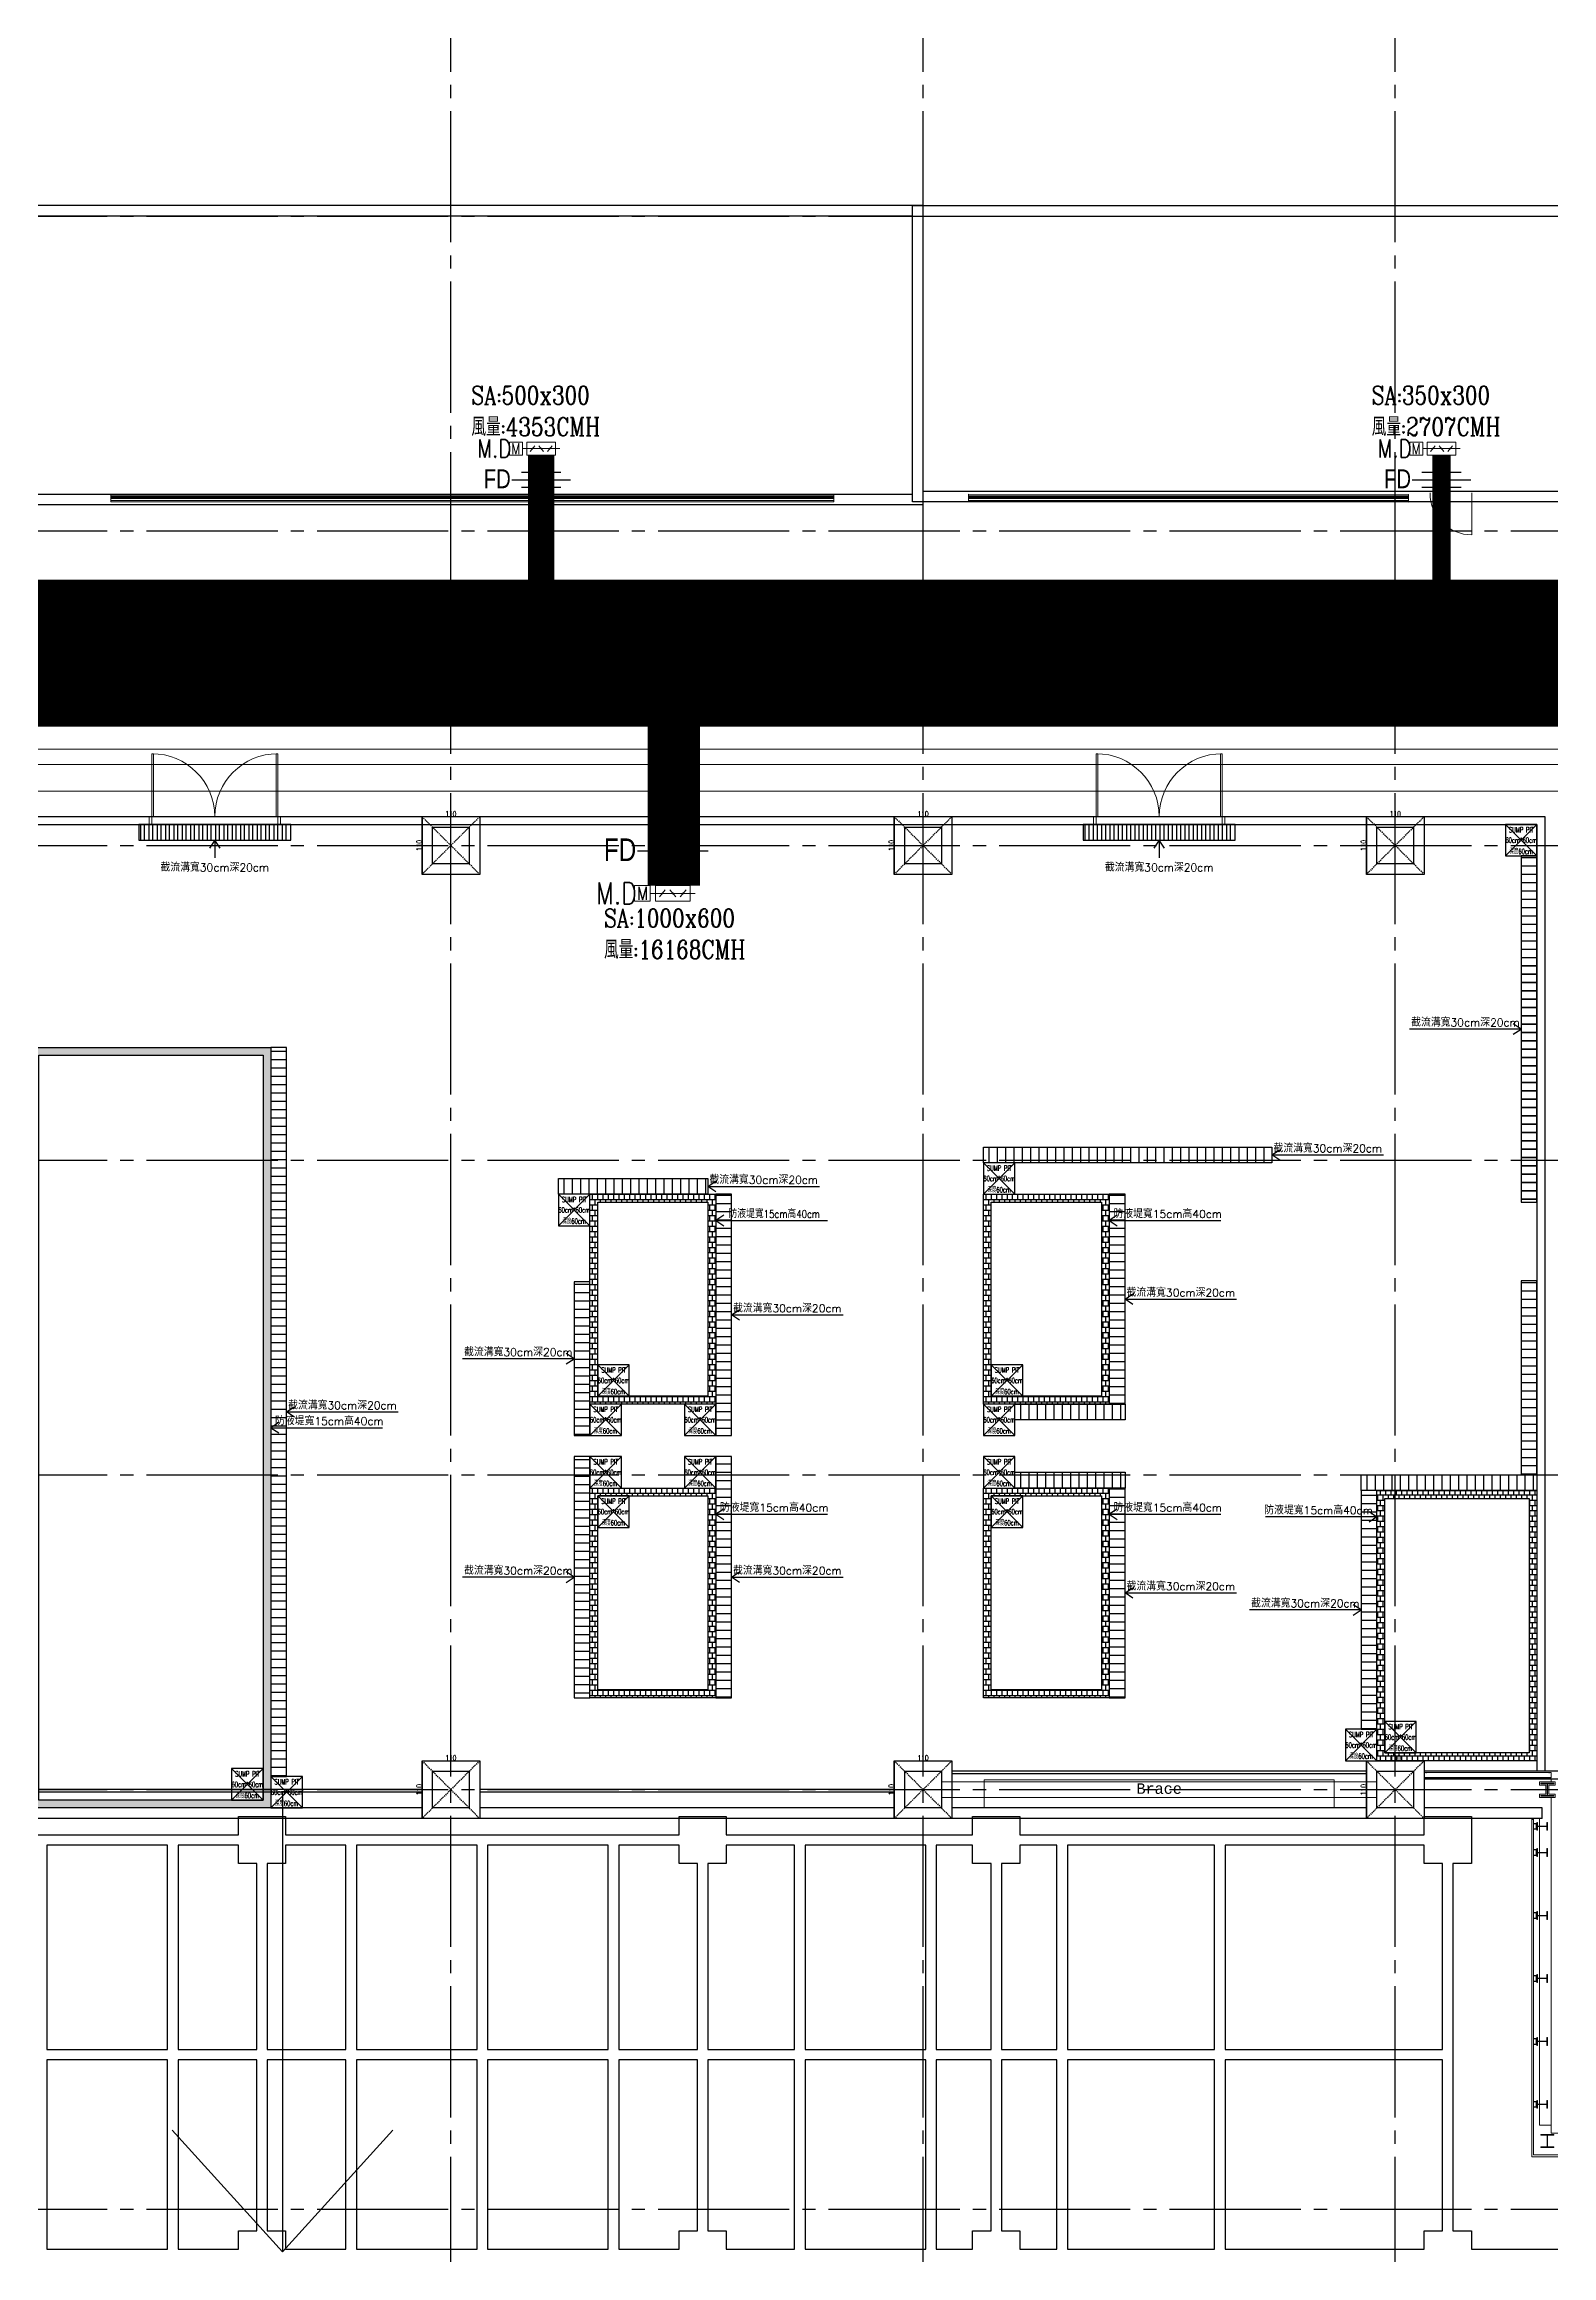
# Model space of a CAD drawing. Extents: x -18489 to 195597, y -1599 to 112111.
# Drawn here: x 5585 to 8458, y 10661 to 14878 of the extents above; entities that cross this region are included whole.
import ezdxf
from ezdxf.enums import TextEntityAlignment as Align

# ---------------------------------------------------------------- set-up
doc = ezdxf.new("R2010")
doc.units = 0
doc.header["$LTSCALE"] = 100
doc.linetypes.add('X-N-FAB-L10$0$COL-CEN-LIN', pattern=[3.25, 2.5, -0.25, 0.25, -0.25])
doc.linetypes.add('X-N-FAB-L10$0$HIDDEN', pattern=[0.375, 0.25, -0.125])
for name, color, linetype, lineweight in [('188K-SM-03-F10-MECH-EQ-Y2257103$0$0-AHU-SA', 5, 'Continuous', 0), ('188K-SM-03-F10-MECH-EQ-Y2257103$0$0-CHR', 3, 'Continuous', 0), ('188K-SM-03-F10-MECH-EQ-Y2257103$0$0-CHS', 4, 'Continuous', 0), ('188K-SM-03-F10-MECH-EQ-Y2257103$0$M-HVAC-CMDUCT', 7, 'Continuous', 0), ('X-N-FAB-L10$0$ARC', 8, 'Continuous', 0), ('X-N-FAB-L10$0$STEEL1', 8, 'Continuous', 0)]:
    doc.layers.add(name, color=color, linetype=linetype, lineweight=lineweight)
for name, color, linetype in [('188K-SM-03-F10-MECH-EQ-Y2257103$0$07.AC_2(風管)$0$AC_05_風管_TXT', 2, 'Continuous'), ('188K-SM-03-F10-MECH-EQ-Y2257103$0$07.AC_2(風管)$0$AC_05_風管_風路閥件', 7, 'Continuous'), ('188K-SM-03-F10-MECH-EQ-Y2257103$0$M-DETL-03', 3, 'Continuous'), ('188K-SM-03-F10-MECH-EQ-Y2257103$0$WALL-庫板牆', 6, 'Continuous'), ('X-N-FAB-L10$0$00-Dike', 8, 'Continuous'), ('X-N-FAB-L10$0$00-SUMP PIT', 8, 'Continuous'), ('X-N-FAB-L10$0$00-截流溝', 8, 'Continuous'), ('X-N-FAB-L10$0$08', 8, 'Continuous'), ('X-N-FAB-L10$0$200K新增範圍', 8, 'Continuous'), ('X-N-FAB-L10$0$A-WALL-IN', 8, 'Continuous'), ('X-N-FAB-L10$0$BEAM', 8, 'Continuous'), ('X-N-FAB-L10$0$BLOCK', 8, 'Continuous'), ('X-N-FAB-L10$0$CCL', 8, 'X-N-FAB-L10$0$COL-CEN-LIN'), ('X-N-FAB-L10$0$COL', 8, 'Continuous'), ('X-N-FAB-L10$0$COL-S', 8, 'Continuous'), ('X-N-FAB-L10$0$DOOR', 8, 'Continuous'), ('X-N-FAB-L10$0$DRAIN', 8, 'Continuous'), ('X-N-FAB-L10$0$TXT', 8, 'Continuous'), ('X-N-FAB-L10$0$TXT-C', 8, 'Continuous'), ('X-N-FAB-L10$0$TXT-CODE', 8, 'Continuous'), ('X-N-FAB-L10$0$WALL-P', 8, 'Continuous'), ('X-N-FAB-L10$0$WALL-RC', 8, 'Continuous'), ('X-S-FAB-L10$0$0-DIM-TXT', 8, 'Continuous'), ('X-S-FAB-L10$0$Steel Frame-188K', 8, 'Continuous')]:
    doc.layers.add(name, color=color, linetype=linetype)
doc.styles.add('188K-SM-03-F10-MECH-EQ-Y2257103$0$07.AC_2(風管)$0$CHINA2', font='c2.shx', dxfattribs={"width": 0.8, "bigfont": 'china2.shx'})
doc.styles.add('188K-SM-03-F10-MECH-EQ-Y2257103$0$AA-TXT', font='simplex.shx', dxfattribs={"bigfont": 'china.shx'})
doc.styles.add('188K-SM-03-F10-MECH-EQ-Y2257103$0$STDTEXT', font='complex.shx', dxfattribs={"bigfont": 'chineset.shx'})
doc.styles.add('X-N-FAB-L10$0$ATS', font='monotxt.shx', dxfattribs={"bigfont": 'BIGFONT.shx'})
doc.styles.add('X-N-FAB-L10$0$CHINA', font='simplex.shx', dxfattribs={"width": 0.75, "bigfont": 'chineset.shx'})
doc.styles.add('X-N-FAB-L10$0$DIM', font='simplex.shx', dxfattribs={"width": 0.67, "bigfont": 'chineset.shx'})
doc.styles.add('X-N-FAB-L10$0$STANDARD', font='SIMPLEX', dxfattribs={"bigfont": 'BIGFONT'})
doc.styles.add('X-S-FAB-L10$0$CHINA', font='simplex.shx', dxfattribs={"width": 0.75, "bigfont": 'chineset.shx'})
doc.styles.add('X-S-FAB-L10$0$Standard', font='', dxfattribs={"width": 0.8})
doc.styles.add('X-S-FAB-L10$0$TG_NOTE_TEXT', font='simplex.shx', dxfattribs={"width": 0.75, "bigfont": 'chineset.shx'})
doc.styles.get('X-S-FAB-L10$0$Standard').set_extended_font_data('Microsoft JhengHei')
doc.dimstyles.new('X-N-FAB-L10$0$JJP_005_defpoint', dxfattribs={"dimtxt": 20, "dimasz": 0.5, "dimexe": 0.5, "dimexo": 0.5, "dimgap": 0.5, "dimtad": 1, "dimdsep": 46, "dimtxsty": 'X-N-FAB-L10$0$DIM', "dimblk": 'X-N-FAB-L10$0$_None', "dimcen": 10, "dimclrd": 256, "dimclre": 256, "dimclrt": 256, "dimadec": 0, "dimazin": 0, "dimtfac": 1, "dimtix": 1, "dimtmove": 2, "dimatfit": 3, "dimldrblk": 'X-N-FAB-L10$0$_None', "dimfxl": 0.5, "dimtolj": 1, "dimtzin": 0, "dimarcsym": 0})

# ---------------------------------------------------------------- blocks, each defined once
blk = doc.blocks.new('X-S-FAB-L10')
at = {"layer": 'X-S-FAB-L10$0$Steel Frame-188K'}
blk.add_lwpolyline([(5205, 11464), (5955, 11464), (5955, 11499), (6045, 11499), (6045, 11464), (6795, 11464), (6795, 11499), (6885, 11499), (6885, 11464), (7354.516, 11464), (7354.516, 11499), (7444.516, 11499), (7444.516, 11464), (8215, 11464), (8215, 11499), (8305, 11499), (8305, 11409), (8270, 11409), (8270, 10708.606), (8305, 10708.606), (8305, 10673.606), (9315, 10673.606)], dxfattribs=at)
for points in [[(5820, 11444), (5590, 11444), (5590, 11054.706), (5820, 11054.706)], [(5990, 11409), (5955, 11409), (5955, 11444), (5840, 11444), (5840, 11054.706), (5990, 11054.706)], [(6160, 11444), (6045, 11444), (6045, 11409), (6010, 11409), (6010, 11054.706), (6160, 11054.706)], [(6410, 11444), (6180, 11444), (6180, 11054.706), (6410, 11054.706)], [(6660, 11444), (6430, 11444), (6430, 11054.706), (6660, 11054.706)], [(6830, 11409), (6795, 11409), (6795, 11444), (6680, 11444), (6680, 11054.706), (6830, 11054.706)], [(7014.989, 11444), (6885, 11444), (6885, 11409), (6850, 11409), (6850, 11054.706), (7014.989, 11054.706)], [(7264.989, 11444), (7034.989, 11444), (7034.989, 11054.706), (7264.989, 11054.706)], [(7389.516, 11409), (7354.516, 11409), (7354.516, 11444), (7284.989, 11444), (7284.989, 11054.706), (7389.516, 11054.706)], [(7514.989, 11444), (7444.516, 11444), (7444.516, 11409), (7409.516, 11409), (7409.516, 11054.706), (7514.989, 11054.706)], [(7815.632, 11444), (7534.989, 11444), (7534.989, 11054.706), (7815.632, 11054.706)], [(8250, 11409), (8215, 11409), (8215, 11444), (7835.632, 11444), (7835.632, 11054.706), (8250, 11054.706)], [(5820, 11034.706), (5590, 11034.706), (5590, 10673.606), (5820, 10673.606)], [(5990, 11034.706), (5840, 11034.706), (5840, 10673.606), (5955, 10673.606), (5955, 10708.606), (5990, 10708.606)], [(6160, 11034.706), (6010, 11034.706), (6010, 10708.606), (6045, 10708.606), (6045, 10673.606), (6160, 10673.606)], [(6410, 11034.706), (6180, 11034.706), (6180, 10673.606), (6410, 10673.606)], [(6660, 11034.706), (6430, 11034.706), (6430, 10673.606), (6660, 10673.606)], [(6830, 11034.706), (6680, 11034.706), (6680, 10673.606), (6795, 10673.606), (6795, 10708.606), (6830, 10708.606)], [(7014.989, 11034.706), (6850, 11034.706), (6850, 10708.606), (6885, 10708.606), (6885, 10673.606), (7014.989, 10673.606)], [(7264.989, 11034.706), (7034.989, 11034.706), (7034.989, 10673.606), (7264.989, 10673.606)], [(7389.516, 11034.706), (7284.989, 11034.706), (7284.989, 10673.606), (7354.516, 10673.606), (7354.516, 10708.606), (7389.516, 10708.606)], [(7514.989, 11034.706), (7409.516, 11034.706), (7409.516, 10708.606), (7444.516, 10708.606), (7444.516, 10673.606), (7514.989, 10673.606)], [(7815.632, 11034.706), (7534.989, 11034.706), (7534.989, 10673.606), (7815.632, 10673.606)], [(8250, 11034.706), (7835.632, 11034.706), (7835.632, 10673.606), (8215, 10673.606), (8215, 10708.606), (8250, 10708.606)]]:
    blk.add_lwpolyline(points, close=True, dxfattribs=at)
at = {"style": 'X-S-FAB-L10$0$TG_NOTE_TEXT', "width": 0.5, "flags": 1}
for p in [(7463.301, 9020), (18268.251, 8649), (11197.77, 4800.167), (16485.801, 4800.167), (25420.27, 2635), (13360, 320.001, 0), (7463.301, -33.333)]:
    blk.add_attdef('WH', text='', height=20, dxfattribs=at).set_placement(p, align=Align.BOTTOM_LEFT)
at = {"width": 0.5}
for style, p in [('X-S-FAB-L10$0$TG_NOTE_TEXT', (7585, 9020)), ('X-S-FAB-L10$0$TG_NOTE_TEXT', (18389.95, 8649)), ('X-S-FAB-L10$0$TG_NOTE_TEXT', (11117.5, 4813.5)), ('X-S-FAB-L10$0$TG_NOTE_TEXT', (16607.5, 4813.5)), ('X-S-FAB-L10$0$TG_NOTE_TEXT', (25350, 2635)), ('X-S-FAB-L10$0$Standard', (13129.375, 325.001, 0)), ('X-S-FAB-L10$0$TG_NOTE_TEXT', (7585, -20))]:
    blk.add_attdef('DESC', text='', height=10, dxfattribs=dict(at, style=style)).set_placement(p, align=Align.BOTTOM_LEFT)
for tag, style, p in [('TYPE', 'X-S-FAB-L10$0$TG_NOTE_TEXT', (7619.286, 9020)), ('NO', 'X-S-FAB-L10$0$TG_NOTE_TEXT', (7650.095, 9020)), ('TYPE', 'X-S-FAB-L10$0$TG_NOTE_TEXT', (18424.236, 8649)), ('NO', 'X-S-FAB-L10$0$TG_NOTE_TEXT', (18455.045, 8649)), ('NO', 'X-S-FAB-L10$0$TG_NOTE_TEXT', (11088.595, 4813.5)), ('TYPE', 'X-S-FAB-L10$0$TG_NOTE_TEXT', (11151.786, 4813.5)), ('TYPE', 'X-S-FAB-L10$0$TG_NOTE_TEXT', (16641.786, 4813.5)), ('NO', 'X-S-FAB-L10$0$TG_NOTE_TEXT', (16672.595, 4813.5)), ('NO', 'X-S-FAB-L10$0$TG_NOTE_TEXT', (25313, 2635)), ('TYPE', 'X-S-FAB-L10$0$TG_NOTE_TEXT', (25350, 2635)), ('NO', 'X-S-FAB-L10$0$Standard', (13100, 320.001, 0)), ('TYPE', 'X-S-FAB-L10$0$Standard', (13129.375, 320.001, 0)), ('TYPE', 'X-S-FAB-L10$0$TG_NOTE_TEXT', (7619.286, -20)), ('NO', 'X-S-FAB-L10$0$TG_NOTE_TEXT', (7650.095, -20))]:
    blk.add_attdef(tag, text='', height=10, dxfattribs=dict(at, style=style)).set_placement(p, align=Align.BOTTOM_RIGHT)
at = {"style": 'X-S-FAB-L10$0$TG_NOTE_TEXT', "width": 0.5, "flags": 1}
for rotation, p in [(180, (43, 7480)), (180, (943, 7480)), (90, (24310, 3717.77)), (270, (17080, 1711.699))]:
    blk.add_attdef('WH', text='', height=20, rotation=rotation, dxfattribs=at).set_placement(p, align=Align.BOTTOM_LEFT)
at = {"width": 0.5}
for rotation, style, p in [(180, 'X-S-FAB-L10$0$Standard', (317.625, 7480)), (180, 'X-S-FAB-L10$0$Standard', (1217.625, 7480)), (90, 'X-S-FAB-L10$0$TG_NOTE_TEXT', (24310, 3647.5)), (270, 'X-S-FAB-L10$0$TG_NOTE_TEXT', (17080, 1605))]:
    blk.add_attdef('DESC', text='', height=10, rotation=rotation, dxfattribs=dict(at, style=style)).set_placement(p, align=Align.BOTTOM_LEFT)
for tag, rotation, style, p in [('TYPE', 180, 'X-S-FAB-L10$0$Standard', (317.625, 7480)), ('NO', 180, 'X-S-FAB-L10$0$Standard', (347, 7480)), ('TYPE', 180, 'X-S-FAB-L10$0$Standard', (1217.625, 7480)), ('NO', 180, 'X-S-FAB-L10$0$Standard', (1247, 7480)), ('TYPE', 90, 'X-S-FAB-L10$0$TG_NOTE_TEXT', (24310, 3647.5)), ('NO', 90, 'X-S-FAB-L10$0$TG_NOTE_TEXT', (24310, 3610.5)), ('TYPE', 270, 'X-S-FAB-L10$0$TG_NOTE_TEXT', (17080, 1605)), ('NO', 270, 'X-S-FAB-L10$0$TG_NOTE_TEXT', (17080, 1573))]:
    blk.add_attdef(tag, text='', height=10, rotation=rotation, dxfattribs=dict(at, style=style)).set_placement(p, align=Align.BOTTOM_RIGHT)
at = {"layer": 'X-S-FAB-L10$0$0-DIM-TXT', "style": 'X-S-FAB-L10$0$CHINA', "width": 0.75}
for p in [(667.414, 7855.1, -2689.4), (22627.353, 6728.814), (25644.722, 6728.814), (24778.787, 5569.051), (1118.252, 4980), (417.801, 4594.623), (23874.84, 4355), (22927.43, 4330.122), (23749.869, 3901.367), (417.801, 3765.236), (1118.252, 3730), (417.801, 3115.79), (536.882, 2227.832), (16908.994, 1782.652), (888.445, 880.466), (16977.43, 750), (18878.841, 750), (25641.221, 553.233), (21364.03, 526.894)]:
    blk.add_attdef('HIG', text='', height=80, dxfattribs=at).set_placement(p, align=Align.MIDDLE_LEFT)
blk = doc.blocks.new('188K-SM-03-F10-MECH-EQ-Y2257103$0$A$Cba7f5b46')
at = {"layer": '188K-SM-03-F10-MECH-EQ-Y2257103$0$M-HVAC-CMDUCT', "color": 3}
for p, q in [((-2.6, 0.05), (2.6, 0.05)), ((-2.6, 0.05), (-2.6, -0.85)), ((2, 0.95), (-2, 0.95)), ((-2, 0.95), (-2, -0.85)), ((-0.86, 0.45), (-1.54, -0.35)), ((0.34, -0.35), (-0.34, 0.45)), ((1.54, 0.45), (0.86, -0.35)), ((2, -0.85), (2, 0.95)), ((-2, -0.85), (2, -0.85))]:
    blk.add_line(p, q, dxfattribs=at)
blk.add_lwpolyline([(-4.4, 0.95), (-2.6, 0.95), (-2.6, -0.85), (-4.4, -0.85)], close=True, dxfattribs=at)
for points in [[(-1.2, 0.1, 1), (-1.2, 0, 1)], [(0, 0.1, 1), (0, 0, 1)], [(1.2, 0.1, 1), (1.2, 0, 1)]]:
    blk.add_lwpolyline(points, format="xyb", close=True, dxfattribs=at)
at = {"layer": '188K-SM-03-F10-MECH-EQ-Y2257103$0$M-HVAC-CMDUCT', "color": 3, "style": '188K-SM-03-F10-MECH-EQ-Y2257103$0$AA-TXT', "width": 0.8}
for s, height, p in [('M.D', 2.5, (-6.5, 0.05)), ('M', 1.5, (-3.5, 0.05))]:
    blk.add_text(s, height=height, dxfattribs=at).set_placement(p, align=Align.MIDDLE_CENTER)
blk = doc.blocks.new('188K-SM-03-F10-MECH-EQ-Y2257103$0$07.AC_2(風管)$0$AC_FD_防火風門')
at = {"color": 2}
for p, q in [((-18.9, 50.3), (-18.9, -50.3)), ((0, 75.4), (0, 18.9)), ((18.9, 50.3), (18.9, -50.3)), ((0, 18.9), (-18.9, 0)), ((18.9, 0), (0, 18.9)), ((-18.9, 0), (0, -18.9)), ((0, -18.9), (18.9, 0)), ((0, -18.9), (0, -75.4))]:
    blk.add_line(p, q, dxfattribs=at)
blk.add_solid([(0, 18.9), (-18.9, 0), (18.9, 0), (0, -18.9)], dxfattribs=at)
blk = doc.blocks.new('188K-SM-03-F10-MECH-EQ-Y2257103')
at = {"layer": '188K-SM-03-F10-MECH-EQ-Y2257103$0$0-AHU-SA'}
for points, const_width in [([(18342.7, 14999.2), (18342.7, 13716.7), (3328.2, 13716.7)], 280), ([(6532.1, 13706), (6532.1, 14094.3)], 50), ([(8248.1, 13706), (8248.1, 14094.3)], 35), ([(6784.9, 13706), (6784.9, 13273.5)], 100)]:
    blk.add_lwpolyline(points, dxfattribs=dict(at, const_width=const_width))
at = {"layer": '188K-SM-03-F10-MECH-EQ-Y2257103$0$0-CHR'}
for p, q in [((18905.4, 13504.3, -60), (548.7, 13504.3, -60)), ((18905.4, 13453.5, -60), (548.7, 13453.5, -60))]:
    blk.add_line(p, q, dxfattribs=at)
at = {"layer": '188K-SM-03-F10-MECH-EQ-Y2257103$0$0-CHS'}
for p, q in [((18905.4, 13583.7, -60), (548.7, 13585.1, -60)), ((18905.4, 13532.9, -60), (548.7, 13534.3, -60))]:
    blk.add_line(p, q, dxfattribs=at)
at = {"layer": '188K-SM-03-F10-MECH-EQ-Y2257103$0$07.AC_2(風管)$0$AC_05_風管_風路閥件', "rotation": 90}
for p, xscale, yscale, zscale in [((6532.1, 14047.4), 0.7426000859316879, 0.7426000859316879, 0.7426000859316879), ((8248.1, 14047.4), 0.7426000859316879, 0.7426000859316879, 0.7426000859316879), ((6782.9, 13339.9), 0.8911201031180255, 0.8911201031180255, 0.8911201031180255)]:
    blk.add_blockref('188K-SM-03-F10-MECH-EQ-Y2257103$0$07.AC_2(風管)$0$AC_FD_防火風門', p, dxfattribs=dict(at, xscale=xscale, yscale=yscale, zscale=zscale))
at = {"layer": '188K-SM-03-F10-MECH-EQ-Y2257103$0$WALL-庫板牆'}
for p, xscale, yscale, zscale in [((6532.1, 14106), 13.75, 13.75, 13.75), ((8248.1, 14106), 13.75, 13.75, 13.75), ((6782.9, 13257.8), 16.5, 16.5, 16.5)]:
    blk.add_blockref('188K-SM-03-F10-MECH-EQ-Y2257103$0$A$Cba7f5b46', p, dxfattribs=dict(at, xscale=xscale, yscale=yscale, zscale=zscale))
at = {"layer": '188K-SM-03-F10-MECH-EQ-Y2257103$0$07.AC_2(風管)$0$AC_05_風管_TXT', "style": '188K-SM-03-F10-MECH-EQ-Y2257103$0$07.AC_2(風管)$0$CHINA2', "width": 0.8}
for height, p in [(36, (6422.8, 14049.1, 0)), (36, (8138.8, 14049.1, 0)), (43.2, (6651.7, 13341.9, 0))]:
    blk.add_text('FD', height=height, dxfattribs=at).set_placement(p, align=Align.MIDDLE_LEFT)
at = {"layer": '188K-SM-03-F10-MECH-EQ-Y2257103$0$M-DETL-03', "color": 1, "style": '188K-SM-03-F10-MECH-EQ-Y2257103$0$STDTEXT', "width": 0.8}
for s, p in [('SA:500x300', (6399.1, 14190.9)), ('SA:350x300', (8115.1, 14190.9)), ('風量:4353CMH', (6399.1, 14130.9)), ('風量:2707CMH', (8115.1, 14130.9)), ('SA:1000x600', (6651.9, 13194.2)), ('風量:16168CMH', (6651.9, 13134.2))]:
    blk.add_text(s, height=35, dxfattribs=at).set_placement(p)
blk = doc.blocks.new('*D2397')
at = {"layer": 'DefPoints', "lineweight": -2, "transparency": 16777216}
blk.add_line((0, 0), (110, 0), dxfattribs=at)
at = {"layer": 'DefPoints', "color": 0, "transparency": 16777216}
for p in [(0, 0), (110, 0), (110, 0)]:
    blk.add_point(p, dxfattribs=at)
at = {"layer": 'DefPoints', "transparency": 16777216, "insert": (55, 5.5), "char_height": 10, "attachment_point": 5, "style": 'X-N-FAB-L10$0$DIM'}
blk.add_mtext('\\A1;110', dxfattribs=at)
blk = doc.blocks.new('X-N-FAB-L10$0$_None')
blk = doc.blocks.new('*D2398')
at = {"layer": 'DefPoints', "lineweight": -2, "transparency": 16777216}
blk.add_line((0, 0), (0, -110), dxfattribs=at)
at = {"layer": 'DefPoints', "color": 0, "transparency": 16777216}
for p in [(0, 0), (0, -110), (0, -110)]:
    blk.add_point(p, dxfattribs=at)
at = {"layer": 'DefPoints', "transparency": 16777216, "insert": (-5.5, -55), "char_height": 10, "attachment_point": 5, "rotation": 90, "style": 'X-N-FAB-L10$0$DIM'}
blk.add_mtext('\\A1;110', dxfattribs=at)
blk = doc.blocks.new('X-N-FAB-L10$0$DE-MMTN-F1-ALL-B-2-B-CHEM-0009_20250730-For 洋基-v2$0$SUMP PIT')
at = {"layer": 'X-N-FAB-L10$0$08'}
for p, q in [((-30, 30), (30, -30)), ((-30, -30), (30, 30))]:
    blk.add_line(p, q, dxfattribs=at)
blk.add_lwpolyline([(-30, -30), (30, -30), (30, 30), (-30, 30)], close=True, dxfattribs=at)
blk = doc.blocks.new('X-N-FAB-L10$0$A$Cf42b12f3')
at = {"layer": 'X-N-FAB-L10$0$DOOR', "lineweight": 0}
for p, q in [((0, 120), (0, 135)), ((0, 135), (5, 135)), ((5, 135), (5, 120)), ((250, 135), (245, 135)), ((245, 135), (245, 120)), ((250, 120), (250, 135)), ((5, 120), (0, 120)), ((5, 0), (5, 120)), ((5, 120), (8, 120)), ((8, 120), (8, 0)), ((242, 120), (242, 0)), ((245, 120), (242, 120)), ((245, 0), (245, 120)), ((245, 120), (250, 120)), ((8, 0), (5, 0)), ((242, 0), (245, 0))]:
    blk.add_line(p, q, dxfattribs=at)
for centre, start, end in [((5, 120), 270, 0), ((245, 120), 180, 270)]:
    blk.add_arc(centre, 120, start, end, dxfattribs=at)
blk = doc.blocks.new('X-N-FAB-L10$0$SUMP PIT')
at = {"layer": 'X-N-FAB-L10$0$08'}
for p, q in [((-30, 30), (30, -30)), ((-30, -30), (30, 30))]:
    blk.add_line(p, q, dxfattribs=at)
blk.add_lwpolyline([(-30, -30), (30, -30), (30, 30), (-30, 30)], close=True, dxfattribs=at)
at = {"layer": 'X-N-FAB-L10$0$TXT-C', "style": 'X-N-FAB-L10$0$STANDARD', "width": 0.6}
for s, p in [('60cm*60cm', (0, 0)), ('SUMP PIT', (0, 20)), ('深度60cm', (0, -20))]:
    blk.add_text(s, height=10, dxfattribs=at).set_placement(p, align=Align.MIDDLE)
blk = doc.blocks.new('X-N-FAB-L10$0$A$C1988aaf9')
at = {"layer": 'X-N-FAB-L10$0$00-Dike'}
h = blk.add_hatch(dxfattribs=at)
h.set_pattern_fill('AR-B88', color=8, scale=0.05, angle=180)
h.set_pattern_definition([(180, (9882.248, 12930), (-1e-15, -10.16), []), (270, (9882.248, 12930), (5.08, -10.16), [10.16, -10.16])])
h.paths.add_polyline_path([(2357, -35), (1899.5, -35), (1899.5, 1415), (2357, 1415)])
h.paths.add_polyline_path([(2342, -20), (1914.5, -20), (1914.5, 1400), (2342, 1400)], flags=16)
h = blk.add_hatch(dxfattribs=at)
h.set_pattern_fill('AR-B88', color=256, scale=0.05)
h.set_pattern_definition([(0, (-6385, -10916.2), (0, 10.16), []), (90, (-6385, -10916.2), (-5.08, 10.16), [10.16, -10.16])])
h.paths.add_polyline_path([(2965, 1135), (3205, 1135), (3205, 735), (2965, 735)])
h.paths.add_polyline_path([(2980, 1120), (3190, 1120), (3190, 750), (2980, 750)], flags=16)
h = blk.add_hatch(dxfattribs=at)
h.set_pattern_fill('AR-B88', color=256, scale=0.05)
h.set_pattern_definition([(0, (-5635, -10916.2), (0, 10.16), []), (90, (-5635, -10916.2), (-5.08, 10.16), [10.16, -10.16])])
h.paths.add_polyline_path([(3715, 1135), (3955, 1135), (3955, 735), (3715, 735)])
h.paths.add_polyline_path([(3730, 1120), (3940, 1120), (3940, 750), (3730, 750)], flags=16)
h = blk.add_hatch(dxfattribs=at)
h.set_pattern_fill('AR-B88', color=256, scale=0.05)
h.set_pattern_definition([(0, (-6385, -11476.2), (0, 10.16), []), (90, (-6385, -11476.2), (-5.08, 10.16), [10.16, -10.16])])
h.paths.add_polyline_path([(2965, 575), (3205, 575), (3205, 175), (2965, 175)])
h.paths.add_polyline_path([(2980, 560), (3190, 560), (3190, 190), (2980, 190)], flags=16)
h = blk.add_hatch(dxfattribs=at)
h.set_pattern_fill('AR-B88', color=256, scale=0.05)
h.set_pattern_definition([(0, (-5635, -11476.2), (0, 10.16), []), (90, (-5635, -11476.2), (-5.08, 10.16), [10.16, -10.16])])
h.paths.add_polyline_path([(3715, 575), (3955, 575), (3955, 175), (3715, 175)])
h.paths.add_polyline_path([(3730, 560), (3940, 560), (3940, 190), (3730, 190)], flags=16)
h = blk.add_hatch(dxfattribs=at)
h.set_pattern_fill('AR-B88', color=256, scale=0.05)
h.set_pattern_definition([(0, (-8190, -11530), (0, 10.16), []), (90, (-8190, -11530), (-5.08, 10.16), [10.16, -10.16])])
h.paths.add_polyline_path([(4465, 570), (4770, 570), (4770, 55), (4465, 55)])
h.paths.add_polyline_path([(4480, 555), (4755, 555), (4755, 70), (4480, 70)], flags=16)
at = {"layer": 'X-N-FAB-L10$0$00-截流溝'}
h = blk.add_hatch(dxfattribs=at)
h.set_pattern_fill('ANSI31', color=256, scale=5, angle=45)
h.set_pattern_definition([(90, (-12527.5, -11015), (-15.875, 3e-15), [])])
h.paths.add_polyline_path([(2105, 1810), (2395, 1810), (2395, 1840), (2105, 1840)])
h = blk.add_hatch(dxfattribs=at)
h.set_pattern_fill('ANSI31', color=256, scale=5, angle=45)
h.set_pattern_definition([(90, (-10727.5, -11015), (-15.875, 3e-15), [])])
h.paths.add_polyline_path([(3905, 1810), (4195, 1810), (4195, 1840), (3905, 1840)])
h = blk.add_hatch(dxfattribs=at)
h.set_pattern_fill('ANSI31', color=256, scale=5, angle=-45)
h.set_pattern_definition([(360, (-8085, 14914.39), (6e-15, 15.875), [])])
h.paths.add_polyline_path([(4740, 1780), (4740, 1120), (4770, 1120), (4770, 1780)])
h = blk.add_hatch(dxfattribs=at)
h.set_pattern_fill('ANSI31', color=256, scale=5, angle=-45)
h.set_pattern_definition([(360, (-10468.034, 13529.39), (6e-15, 15.875), [])])
h.paths.add_polyline_path([(2357, 1415), (2357, 25), (2387, 25), (2387, 1415)])
h = blk.add_hatch(dxfattribs=at)
h.set_pattern_fill('ANSI31', color=256, scale=5, angle=45)
h.set_pattern_definition([(90, (-11822.5, -11630), (-15.875, 3e-15), [])])
h.paths.add_polyline_path([(4265, 1195), (3715, 1195), (3715, 1225), (4265, 1225)])
h = blk.add_hatch(dxfattribs=at)
h.set_pattern_fill('ANSI31', color=256, scale=5, angle=45)
h.set_pattern_definition([(90, (-12632.5, -11690), (-15.875, 3e-15), [])])
h.paths.add_polyline_path([(3190, 1135), (2905, 1135), (2905, 1165), (3190, 1165)])
h = blk.add_hatch(dxfattribs=at)
h.set_pattern_fill('ANSI31', color=256, scale=5, angle=-45)
h.set_pattern_definition([(360, (-9620, 14239.39), (6e-15, 15.875), [])])
h.paths.add_polyline_path([(3205, 1135), (3205, 675), (3235, 675), (3235, 1135)])
h = blk.add_hatch(dxfattribs=at)
h.set_pattern_fill('ANSI31', color=256, scale=5, angle=-45)
h.set_pattern_definition([(360, (-8870, 14239.39), (6e-15, 15.875), [])])
h.paths.add_polyline_path([(3955, 1135), (3955, 735), (3985, 735), (3985, 1135)])
h = blk.add_hatch(dxfattribs=at)
h.set_pattern_fill('ANSI31', color=256, scale=5, angle=-45)
h.set_pattern_definition([(360, (-8085, 14104.39), (6e-15, 15.875), [])])
h.paths.add_polyline_path([(4740, 970), (4740, 600), (4770, 600), (4770, 970)])
h = blk.add_hatch(dxfattribs=at)
h.set_pattern_fill('ANSI31', color=256, scale=5, angle=-45)
h.set_pattern_definition([(360, (-9890, 14164.39), (6e-15, 15.875), [])])
h.paths.add_polyline_path([(2935, 968), (2935, 675), (2965, 675), (2965, 968)])
h = blk.add_hatch(dxfattribs=at)
h.set_pattern_fill('ANSI31', color=256, scale=5, angle=45)
h.set_pattern_definition([(90, (-11762.5, -12120), (-15.875, 3e-15), [])])
h.paths.add_polyline_path([(3985, 705), (3775, 705), (3775, 735), (3985, 735)])
h = blk.add_hatch(dxfattribs=at)
h.set_pattern_fill('ANSI31', color=256, scale=5, angle=-45)
h.set_pattern_definition([(360, (-9890, 13544.39), (6e-15, 15.875), [])])
h.paths.add_polyline_path([(2935, 635), (2935, 175), (2965, 175), (2965, 635)])
h = blk.add_hatch(dxfattribs=at)
h.set_pattern_fill('ANSI31', color=256, scale=5, angle=-45)
h.set_pattern_definition([(360, (-9620, 13679.39), (6e-15, 15.875), [])])
h.paths.add_polyline_path([(3205, 635), (3205, 175), (3235, 175), (3235, 635)])
h = blk.add_hatch(dxfattribs=at)
h.set_pattern_fill('ANSI31', color=256, scale=5, angle=45)
h.set_pattern_definition([(90, (-11762.5, -12250), (-15.875, 3e-15), [])])
h.paths.add_polyline_path([(3985, 575), (3775, 575), (3775, 605), (3985, 605)])
h = blk.add_hatch(dxfattribs=at)
h.set_pattern_fill('ANSI31', color=256, scale=5, angle=45)
h.set_pattern_definition([(90, (-11102.5, -12255), (-15.875, 3e-15), [])])
h.paths.add_polyline_path([(4770, 570), (4435, 570), (4435, 600), (4770, 600)])
h = blk.add_hatch(dxfattribs=at)
h.set_pattern_fill('ANSI31', color=256, scale=5, angle=-45)
h.set_pattern_definition([(360, (-8870, 13679.39), (6e-15, 15.875), [])])
h.paths.add_polyline_path([(3955, 575), (3955, 175), (3985, 175), (3985, 575)])
h = blk.add_hatch(dxfattribs=at)
h.set_pattern_fill('ANSI31', color=256, scale=5, angle=-45)
h.set_pattern_definition([(360, (-8390, 13619.39), (6e-15, 15.875), [])])
h.paths.add_polyline_path([(4435, 570), (4435, 115), (4465, 115), (4465, 570)])
at = {"layer": 'X-N-FAB-L10$0$00-Dike'}
for points in [[(2357, -35), (1899.5, -35), (1899.5, 1415), (2357, 1415)], [(2342, -20), (1914.5, -20), (1914.5, 1400), (2342, 1400)], [(2965, 1135), (3205, 1135), (3205, 735), (2965, 735)], [(2980, 1120), (3190, 1120), (3190, 750), (2980, 750)], [(3715, 1135), (3955, 1135), (3955, 735), (3715, 735)], [(3730, 1120), (3940, 1120), (3940, 750), (3730, 750)], [(2965, 575), (3205, 575), (3205, 175), (2965, 175)], [(2980, 560), (3190, 560), (3190, 190), (2980, 190)], [(3715, 575), (3955, 575), (3955, 175), (3715, 175)], [(3730, 560), (3940, 560), (3940, 190), (3730, 190)], [(4465, 570), (4770, 570), (4770, 55), (4465, 55)], [(4480, 555), (4755, 555), (4755, 70), (4480, 70)]]:
    blk.add_lwpolyline(points, close=True, dxfattribs=at)
for points in [[(3220, 1095), (3205, 1085), (3220, 1075)], [(3205, 1085), (3417.6, 1085)], [(3970, 1095), (3955, 1085), (3970, 1075)], [(2372, 700), (2357, 690), (2372, 680)], [(3220, 535), (3205, 525), (3220, 515)], [(3970, 535), (3955, 525), (3970, 515)], [(4450, 530), (4465, 520), (4450, 510)]]:
    blk.add_lwpolyline(points, dxfattribs=at)
at = {"layer": 'X-N-FAB-L10$0$00-截流溝'}
for points in [[(2105, 1810), (2395, 1810), (2395, 1840), (2105, 1840)], [(3905, 1810), (4195, 1810), (4195, 1840), (3905, 1840)], [(4740, 1780), (4740, 1120), (4770, 1120), (4770, 1780)], [(2357, 1415), (2357, 25), (2387, 25), (2387, 1415)], [(4265, 1195), (3715, 1195), (3715, 1225), (4265, 1225)], [(3190, 1135), (2905, 1135), (2905, 1165), (3190, 1165)], [(3205, 1135), (3205, 675), (3235, 675), (3235, 1135)], [(3955, 1135), (3955, 735), (3985, 735), (3985, 1135)], [(4740, 970), (4740, 600), (4770, 600), (4770, 970)], [(2935, 968), (2935, 675), (2965, 675), (2965, 968)], [(3985, 705), (3775, 705), (3775, 735), (3985, 735)], [(2935, 635), (2935, 175), (2965, 175), (2965, 635)], [(3205, 635), (3205, 175), (3235, 175), (3235, 635)], [(3985, 575), (3775, 575), (3775, 605), (3985, 605)], [(4770, 570), (4435, 570), (4435, 600), (4770, 600)], [(3955, 575), (3955, 175), (3985, 175), (3985, 575)], [(4435, 570), (4435, 115), (4465, 115), (4465, 570)]]:
    blk.add_lwpolyline(points, close=True, dxfattribs=at)
for points in [[(2260, 1795), (2250, 1810), (2240, 1795)], [(2250, 1810), (2250, 1776.2)], [(4060, 1795), (4050, 1810), (4040, 1795)], [(4050, 1810), (4050, 1776.2)], [(4420, 332.5), (4435, 342.5), (4420, 352.5)]]:
    blk.add_lwpolyline(points, dxfattribs=at)
at = {"layer": 'X-N-FAB-L10$0$TXT'}
for points in [[(4740, 1450), (4527.4, 1450)], [(4725, 1440), (4740, 1450), (4725, 1460)], [(4280, 1200), (4265, 1210), (4280, 1220)], [(4265, 1210), (4477.6, 1210)], [(3205, 1140), (3190, 1150), (3205, 1160)], [(3190, 1150), (3402.6, 1150)], [(3955, 1085), (4167.6, 1085)], [(4000, 925), (3985, 935), (4000, 945)], [(3985, 935), (4197.6, 935)], [(3250, 895), (3235, 905), (3250, 915)], [(3235, 905), (3447.6, 905)], [(2935, 821.5), (2722.4, 821.5)], [(2920, 811.5), (2935, 821.5), (2920, 831.5)], [(2402, 710), (2387, 720), (2402, 730)], [(2387, 720), (2599.6, 720)], [(2357, 690), (2569.6, 690)], [(3205, 525), (3417.6, 525)], [(3955, 525), (4167.6, 525)], [(4465, 520), (4252.4, 520)], [(2935, 405), (2722.4, 405)], [(2920, 395), (2935, 405), (2920, 415)], [(3250, 395), (3235, 405), (3250, 415)], [(3235, 405), (3447.6, 405)], [(4000, 365), (3985, 375), (4000, 385)], [(3985, 375), (4197.6, 375)], [(4435, 342.5), (4222.4, 342.5)]]:
    blk.add_lwpolyline(points, dxfattribs=at)
at = {"layer": 'X-N-FAB-L10$0$00-SUMP PIT'}
for p in [(4740, 1810), (3745, 1165), (2935, 1105), (3010, 780), (3760, 780), (2995, 705), (3175, 705), (3745, 705), (2995, 605), (3175, 605), (3745, 605), (3010, 530), (3760, 530), (4510, 100), (4435, 85), (2312, 10), (2387, -5)]:
    blk.add_blockref('X-N-FAB-L10$0$SUMP PIT', p, dxfattribs=at)
at = {"layer": 'X-N-FAB-L10$0$00-Dike', "style": 'X-N-FAB-L10$0$STANDARD', "width": 0.8}
blk.add_text('防液堤寬15cm高40cm', height=15, dxfattribs=at).set_placement((3316.3, 1090), align=Align.CENTER)
at = {"layer": 'X-N-FAB-L10$0$TXT', "style": 'X-N-FAB-L10$0$CHINA'}
for p in [(2250, 1760), (4050, 1760)]:
    blk.add_text('截流溝寬30cm深20cm', height=15, dxfattribs=at).set_placement(p, align=Align.MIDDLE)
for s, p in [('截流溝寬30cm深20cm', (4633.7, 1455)), ('截流溝寬30cm深20cm', (4371.3, 1215)), ('截流溝寬30cm深20cm', (3296.3, 1155)), ('防液堤寬15cm高40cm', (4066.3, 1090)), ('截流溝寬30cm深20cm', (4091.3, 940)), ('截流溝寬30cm深20cm', (3341.3, 910)), ('截流溝寬30cm深20cm', (2828.7, 826.5)), ('截流溝寬30cm深20cm', (2493.3, 725)), ('防液堤寬15cm高40cm', (2468.3, 695)), ('防液堤寬15cm高40cm', (3316.3, 530)), ('防液堤寬15cm高40cm', (4066.3, 530)), ('防液堤寬15cm高40cm', (4353.7, 525)), ('截流溝寬30cm深20cm', (2828.7, 410)), ('截流溝寬30cm深20cm', (3341.3, 410)), ('截流溝寬30cm深20cm', (4091.3, 380)), ('截流溝寬30cm深20cm', (4328.7, 347.5))]:
    blk.add_text(s, height=15, dxfattribs=at).set_placement(p, align=Align.CENTER)
blk = doc.blocks.new('X-N-FAB-L10$0$A$C969652c4')
at = {"layer": 'X-N-FAB-L10$0$08'}
h = blk.add_hatch(dxfattribs=at)
h.set_pattern_fill('ANSI31', color=256, scale=5, angle=45)
h.set_pattern_definition([(90, (-10772.5, -10840), (-15.875, 3e-15), [])])
h.paths.add_polyline_path([(3860, 1985), (4150, 1985), (4150, 2015), (3860, 2015)])
h = blk.add_hatch(dxfattribs=at)
h.set_pattern_fill('ANSI31', color=256, scale=5, angle=45)
h.set_pattern_definition([(90, (-8972.5, -10840), (-15.875, 3e-15), [])])
h.paths.add_polyline_path([(5660, 1985), (5950, 1985), (5950, 2015), (5660, 2015)])
h = blk.add_hatch(dxfattribs=at)
h.set_pattern_fill('ANSI31', color=256, scale=5, angle=-45)
h.set_pattern_definition([(360, (-6330, 15089.39), (6e-15, 15.875), [])])
h.paths.add_polyline_path([(6495, 1955), (6495, 1295), (6525, 1295), (6525, 1955)])
at = {"layer": 'X-N-FAB-L10$0$A-WALL-IN'}
for points in [[(3555, 2625), (5355, 2625), (5355, 3195), (3555, 3195)], [(3575, 2645), (5335, 2645), (5335, 3175), (3575, 3175)], [(5335, 3195), (7155, 3195), (7155, 2630), (5335, 2630)], [(5355, 3175), (7135, 3175), (7135, 2650), (5355, 2650)]]:
    blk.add_lwpolyline(points, close=True, dxfattribs=at)
for points in [[(1775, 2030), (6540, 2030), (6540, 211)], [(1775, 2015), (6525, 2015), (6525, 211)]]:
    blk.add_lwpolyline(points, dxfattribs=at)
at = {"layer": 'X-N-FAB-L10$0$DOOR', "lineweight": 0}
for p, q in [((5185, 2641.5), (3807.1, 2641.5)), ((5185, 2640), (3807.1, 2640)), ((5185, 2638.2), (3807.1, 2638.2)), ((5185, 2636.8), (3807.1, 2636.8)), ((5185, 2632.8), (3807.1, 2632.8)), ((6280.1, 2641.5), (5441.8, 2641.5)), ((6280.1, 2640), (5441.8, 2640)), ((6280.1, 2638.2), (5441.8, 2638.2)), ((6280.1, 2636.8), (5441.8, 2636.8)), ((6280.1, 2632.8), (5441.8, 2632.8)), ((6401.2, 2647.2), (6401.2, 2567.2))]:
    blk.add_line(p, q, dxfattribs=at)
for points in [[(3807.1, 2645), (5185, 2645), (5185, 2630), (3807.1, 2630)], [(5441.8, 2645), (6280.1, 2644.3), (6280.1, 2629.3), (5441.8, 2630)]]:
    blk.add_lwpolyline(points, close=True, dxfattribs=at)
blk.add_arc((6401.2, 2647.2), 80, 180, 270, dxfattribs=at)
at = {"layer": 'X-N-FAB-L10$0$DRAIN'}
for points in [[(3860, 1985), (4150, 1985), (4150, 2015), (3860, 2015)], [(5660, 1985), (5950, 1985), (5950, 2015), (5660, 2015)], [(6495, 1955), (6495, 1295), (6525, 1295), (6525, 1955)]]:
    blk.add_lwpolyline(points, close=True, dxfattribs=at)
at = {"layer": 'X-N-FAB-L10$0$08'}
blk.add_blockref('X-N-FAB-L10$0$DE-MMTN-F1-ALL-B-2-B-CHEM-0009_20250730-For 洋基-v2$0$SUMP PIT', (6495, 1985), dxfattribs=at)
at = {"layer": 'X-N-FAB-L10$0$200K新增範圍'}
blk.add_blockref('X-N-FAB-L10$0$A$C1988aaf9', (1755, 175), dxfattribs=at)
at = {"layer": 'X-N-FAB-L10$0$200K新增範圍', "xscale": -1, "rotation": 180}
for p in [(3880, 2150), (5680, 2150)]:
    blk.add_blockref('X-N-FAB-L10$0$A$Cf42b12f3', p, dxfattribs=at)
blk = doc.blocks.new('*U2396')
at = {"layer": 'DefPoints', "linetype": 'X-N-FAB-L10$0$HIDDEN', "ltscale": 0.1}
for p, q in [((110, 0), (0, -110)), ((0, 0), (110, -110))]:
    blk.add_line(p, q, dxfattribs=at)
at = {"layer": 'X-N-FAB-L10$0$COL', "ltscale": 0.1}
blk.add_lwpolyline([(0, 0), (110, 0), (110, -110), (0, -110)], close=True, dxfattribs=at)
at = {"layer": 'DefPoints'}
dim = blk.add_linear_dim(base=(0, -110), p1=(0, 0), p2=(0, -110), angle=90, dimstyle='X-N-FAB-L10$0$JJP_005_defpoint', override={"dimtxt": 10}, dxfattribs=at)
dim.commit()
dim.dimension.update_dxf_attribs({"geometry": '*D2398', "text_midpoint": (-5.5, -55)})
dim = blk.add_linear_dim(base=(110, 0), p1=(0, 0), p2=(110, 0), dimstyle='X-N-FAB-L10$0$JJP_005_defpoint', override={"dimtxt": 10}, dxfattribs=at)
dim.commit()
dim.dimension.update_dxf_attribs({"geometry": '*D2397', "text_midpoint": (55, 5.5)})
blk = doc.blocks.new('X-N-FAB-L10$0$A$C467ba2ca')
at = {"layer": 'X-N-FAB-L10$0$CCL'}
for p, q in [((-20650, 0), (-20650, 9160)), ((-19750, 0), (-19750, 9160)), ((-18850, 0), (-18850, 9160)), ((-27730, 3950), (360, 3950)), ((-27730, 3350), (360, 3350)), ((-27730, 2750), (360, 2750)), ((-27730, 2150), (360, 2150)), ((-27730, 1550), (360, 1550)), ((-27730, 950), (360, 950)), ((-27730, 150), (360, 150))]:
    blk.add_line(p, q, dxfattribs=at)
at = {"layer": 'X-N-FAB-L10$0$COL-S'}
for points in [[(-20685, 2785), (-20615, 2785), (-20615, 2715), (-20685, 2715)], [(-19785, 2785), (-19715, 2785), (-19715, 2715), (-19785, 2715)], [(-18885, 2785), (-18815, 2785), (-18815, 2715), (-18885, 2715)], [(-20685, 985), (-20615, 985), (-20615, 915), (-20685, 915)], [(-19785, 985), (-19715, 985), (-19715, 915), (-19785, 915)], [(-18885, 985), (-18815, 985), (-18815, 915), (-18885, 915)]]:
    blk.add_lwpolyline(points, close=True, dxfattribs=at)
at = {"layer": 'X-N-FAB-L10$0$BEAM'}
for p in [(-20705, 2805), (-19805, 2805), (-18905, 2805), (-20705, 1005), (-19805, 1005), (-18905, 1005)]:
    blk.add_blockref('*U2396', p, dxfattribs=at)
blk = doc.blocks.new('X-N-FAB-L10')
at = {"layer": 'X-N-FAB-L10$0$ARC'}
blk.add_line((8420, 11495), (8423.5, 11495), dxfattribs=at)
blk.add_lwpolyline([(7295, 11535), (8125, 11535), (8125, 11565), (7295, 11565)], close=True, dxfattribs=at)
for points in [[(8043.5, 11515), (8043.5, 11568.5), (7376.5, 11568.5), (7376.5, 11515)], [(8219, 11573.5), (8219, 11572.5), (8215, 11572.5), (8215, 11582.5), (8219, 11582.5), (8219, 11581.5)]]:
    blk.add_lwpolyline(points, dxfattribs=at)
at = {"layer": 'X-N-FAB-L10$0$STEEL1'}
for p, q in [((8457, 11582.5), (8215, 11582.5)), ((8457, 11570), (8457, 11565)), ((8457, 10895), (8457, 11535)), ((8420, 10850), (8420, 11493)), ((8420, 11493), (8423.5, 11493)), ((8423.5, 10853.5), (8423.5, 11493)), ((8435, 10910), (8435, 11495)), ((8435, 10910), (8457, 10910)), ((8457, 10895), (8794, 10895)), ((8800, 10850), (8420, 10850)), ((8796.5, 10853.5), (8423.5, 10853.5))]:
    blk.add_line(p, q, dxfattribs=at)
for points in [[(8435, 11535), (8465, 11535), (8465, 11541.4), (8452.95, 11541.4), (8452.95, 11558.6), (8465, 11558.6), (8465, 11565), (8435, 11565), (8435, 11558.6), (8447.05, 11558.6), (8447.05, 11541.4), (8435, 11541.4)], [(8437.5, 11537.5), (8462.5, 11537.5), (8462.5, 11538.9), (8450.45, 11538.9), (8450.45, 11561.1), (8462.5, 11561.1), (8462.5, 11562.5), (8437.5, 11562.5), (8437.5, 11561.1), (8449.55, 11561.1), (8449.55, 11538.9), (8437.5, 11538.9)], [(8428.5, 11475), (8428.5, 11485), (8423.5, 11485), (8423.5, 11475)], [(8425, 11485.6), (8430, 11485.6), (8430, 11480.6), (8429.4, 11480.6), (8429.4, 11485), (8425, 11485)], [(8425, 11474.4), (8430, 11474.4), (8430, 11479.4), (8429.4, 11479.4), (8429.4, 11475), (8425, 11475)], [(8430, 11472.5), (8430, 11487.5), (8430.9, 11487.5), (8430.9, 11480.3), (8449.1, 11480.3), (8449.1, 11487.5), (8450, 11487.5), (8450, 11472.5), (8449.1, 11472.5), (8449.1, 11479.7), (8430.9, 11479.7), (8430.9, 11472.5)], [(8428.5, 11425), (8428.5, 11435), (8423.5, 11435), (8423.5, 11425)], [(8425, 11435.6), (8430, 11435.6), (8430, 11430.6), (8429.4, 11430.6), (8429.4, 11435), (8425, 11435)], [(8425, 11424.4), (8430, 11424.4), (8430, 11429.4), (8429.4, 11429.4), (8429.4, 11425), (8425, 11425)], [(8430, 11422.5), (8430, 11437.5), (8430.9, 11437.5), (8430.9, 11430.3), (8449.1, 11430.3), (8449.1, 11437.5), (8450, 11437.5), (8450, 11422.5), (8449.1, 11422.5), (8449.1, 11429.7), (8430.9, 11429.7), (8430.9, 11422.5)], [(8428.5, 11305), (8428.5, 11315), (8423.5, 11315), (8423.5, 11305)], [(8425, 11315.6), (8430, 11315.6), (8430, 11310.6), (8429.4, 11310.6), (8429.4, 11315), (8425, 11315)], [(8425, 11304.4), (8430, 11304.4), (8430, 11309.4), (8429.4, 11309.4), (8429.4, 11305), (8425, 11305)], [(8430, 11302.5), (8430, 11317.5), (8430.9, 11317.5), (8430.9, 11310.3), (8449.1, 11310.3), (8449.1, 11317.5), (8450, 11317.5), (8450, 11302.5), (8449.1, 11302.5), (8449.1, 11309.7), (8430.9, 11309.7), (8430.9, 11302.5)], [(8428.5, 11185), (8428.5, 11195), (8423.5, 11195), (8423.5, 11185)], [(8425, 11195.6), (8430, 11195.6), (8430, 11190.6), (8429.4, 11190.6), (8429.4, 11195), (8425, 11195)], [(8425, 11184.4), (8430, 11184.4), (8430, 11189.4), (8429.4, 11189.4), (8429.4, 11185), (8425, 11185)], [(8430, 11182.5), (8430, 11197.5), (8430.9, 11197.5), (8430.9, 11190.3), (8449.1, 11190.3), (8449.1, 11197.5), (8450, 11197.5), (8450, 11182.5), (8449.1, 11182.5), (8449.1, 11189.7), (8430.9, 11189.7), (8430.9, 11182.5)], [(8428.5, 11065), (8428.5, 11075), (8423.5, 11075), (8423.5, 11065)], [(8425, 11075.6), (8430, 11075.6), (8430, 11070.6), (8429.4, 11070.6), (8429.4, 11075), (8425, 11075)], [(8425, 11064.4), (8430, 11064.4), (8430, 11069.4), (8429.4, 11069.4), (8429.4, 11065), (8425, 11065)], [(8430, 11062.5), (8430, 11077.5), (8430.9, 11077.5), (8430.9, 11070.3), (8449.1, 11070.3), (8449.1, 11077.5), (8450, 11077.5), (8450, 11062.5), (8449.1, 11062.5), (8449.1, 11069.7), (8430.9, 11069.7), (8430.9, 11062.5)], [(8428.5, 10945), (8428.5, 10955), (8423.5, 10955), (8423.5, 10945)], [(8425, 10955.6), (8430, 10955.6), (8430, 10950.6), (8429.4, 10950.6), (8429.4, 10955), (8425, 10955)], [(8425, 10944.4), (8430, 10944.4), (8430, 10949.4), (8429.4, 10949.4), (8429.4, 10945), (8425, 10945)], [(8430, 10942.5), (8430, 10957.5), (8430.9, 10957.5), (8430.9, 10950.3), (8449.1, 10950.3), (8449.1, 10957.5), (8450, 10957.5), (8450, 10942.5), (8449.1, 10942.5), (8449.1, 10949.7), (8430.9, 10949.7), (8430.9, 10942.5)], [(8437.5, 10867.5), (8462.5, 10867.5), (8462.5, 10868.9), (8450.45, 10868.9), (8450.45, 10891.1), (8462.5, 10891.1), (8462.5, 10892.5), (8437.5, 10892.5), (8437.5, 10891.1), (8449.55, 10891.1), (8449.55, 10868.9), (8437.5, 10868.9)]]:
    blk.add_lwpolyline(points, close=True, dxfattribs=at)
for points in [[(8453, 11573.5), (8453, 11572.5), (8457, 11572.5), (8457, 11582.5), (8453, 11582.5), (8453, 11581.5)], [(8421.5, 11493), (8423.5, 11495), (8423.5, 11493), (8421.5, 11493), (8421.5, 11495), (8423.5, 11495)]]:
    blk.add_lwpolyline(points, dxfattribs=at)
blk.add_lwpolyline([(8420, 11493), (8421.5, 11493), (8421.5, 11495), (8420, 11495, -0.29445667)], format="xyb", close=True, dxfattribs=at)
at = {"layer": 'X-N-FAB-L10$0$TXT-CODE'}
for points in [[(6039.15, 11545), (6039.15, 10669)], [(5829, 10901.03), (6039.15, 10669)], [(6249.301, 10901.03), (6039.15, 10669)]]:
    blk.add_lwpolyline(points, dxfattribs=at)
at = {"layer": 'X-N-FAB-L10$0$WALL-P'}
for p, q in [((8105, 11585), (7315, 11585)), ((8105, 11580), (7315, 11580)), ((8457, 11585), (8215, 11585)), ((8457, 11572.5), (8215, 11572.5)), ((8606, 11570), (8215, 11570)), ((8606, 11585), (8457, 11585)), ((6305, 11550), (5515, 11550)), ((6305, 11545), (5515, 11545)), ((7205, 11550), (6415, 11550)), ((7205, 11545), (6415, 11545))]:
    blk.add_line(p, q, dxfattribs=at)
at = {"layer": 'X-N-FAB-L10$0$WALL-RC'}
for p, q in [((6305, 11515), (6305, 11605)), ((6415, 11605), (6415, 11515)), ((6305, 11515), (5515, 11515)), ((7205, 11515), (6415, 11515)), ((8105, 11515), (7315, 11515)), ((8440, 11515), (8215, 11515)), ((8440, 11495), (8440, 11515)), ((8440, 11495), (3380, 11495))]:
    blk.add_line(p, q, dxfattribs=at)
blk.add_blockref('X-N-FAB-L10$0$A$C969652c4', (1905, 11375))
at = {"layer": 'X-N-FAB-L10$0$BLOCK'}
blk.add_blockref('X-N-FAB-L10$0$A$C467ba2ca', (27010, 10600), dxfattribs=at)
at = {"layer": 'X-N-FAB-L10$0$ARC', "style": 'X-N-FAB-L10$0$ATS'}
blk.add_text('Brace', height=20, dxfattribs=at).set_placement((7710, 11552), align=Align.MIDDLE_CENTER)

msp = doc.modelspace()

# ---------------------------------------------------------------- block references
msp.add_blockref('X-S-FAB-L10', (0, 0))

# ---------------------------------------------------------------- next in the draw order: block references
msp.add_blockref('188K-SM-03-F10-MECH-EQ-Y2257103', (0, 0))

# ---------------------------------------------------------------- next in the draw order: block references
msp.add_blockref('X-N-FAB-L10', (0, 0))

doc.saveas('drawing.dxf')
